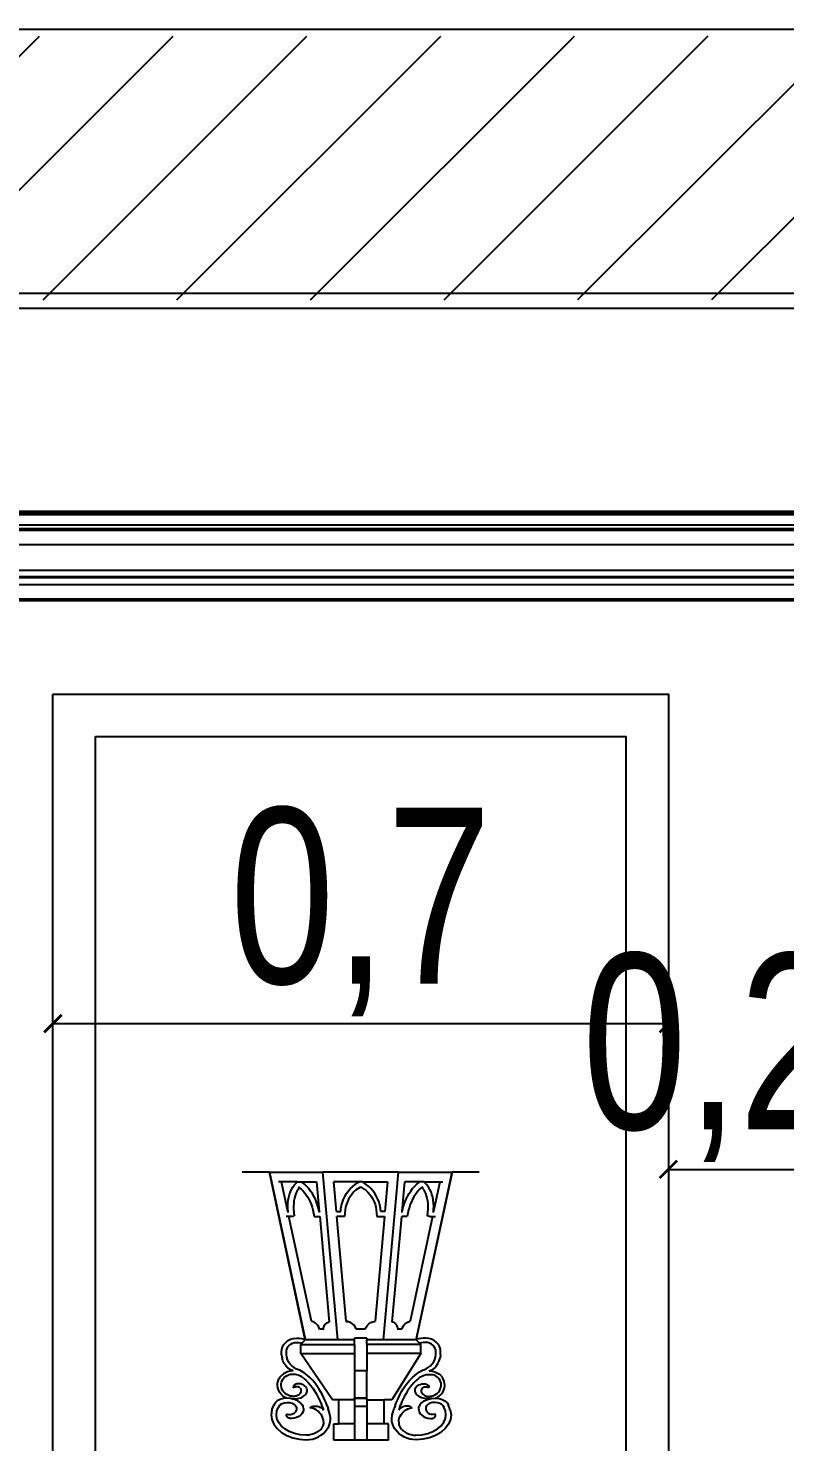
# Model space of a CAD drawing. Header units: inches. Extents: x -279 to 561, y -345 to 342.
# Drawn here: x -234.694 to -233.834, y 58.821 to 60.43 of the extents above; entities that cross this region are included whole.
import ezdxf

# ---------------------------------------------------------------- set-up
doc = ezdxf.new("R2010")
doc.units = ezdxf.units.IN
doc.header["$LTSCALE"] = 0.5
doc.header["$MEASUREMENT"] = 0
for name, color, linetype in [('Edges', 7, 'Continuous'), ('LIGHT', 2, 'Continuous'), ('WAL', 7, 'Continuous'), ('WATER', 50, 'Continuous')]:
    doc.layers.add(name, color=color, linetype=linetype)
doc.styles.add('ROM', font='AGENCYR.TTF', dxfattribs={"width": 0.8})
doc.dimstyles.new('Copy(9) of ISO-25', dxfattribs={"dimtxt": 0.2, "dimasz": 0.02, "dimexe": 0.05, "dimexo": 0.05, "dimgap": 0.02, "dimtad": 1, "dimtxsty": 'ROM', "dimblk": 'ARCHTICK', "dimcen": 0.03, "dimse1": 1, "dimse2": 1, "dimclrd": 248, "dimclrt": 248, "dimadec": 0, "dimazin": 0, "dimtfac": 1, "dimtmove": 0, "dimatfit": 3, "dimldrblk": 'DOT', "dimfxl": 1, "dimarcsym": 0})

# ---------------------------------------------------------------- blocks, each defined once
blk = doc.blocks.new('xx')
at = {"layer": 'Edges'}
for p, q in [((37.97503, 12.48296), (37.98899, 12.48296)), ((38.01653, 12.48296), (37.98899, 12.48296)), ((37.98899, 12.48296), (38.00742, 12.39684)), ((38.00748, 12.39658), (37.98899, 12.48296)), ((38.02418, 12.39658), (38.01653, 12.48296)), ((38.01653, 12.48296), (38.05539, 12.48294)), ((38.02418, 12.39658), (38.01653, 12.48296)), ((38.04781, 12.39658), (38.05547, 12.48296)), ((38.04781, 12.39658), (38.05547, 12.48296)), ((38.05539, 12.48294), (38.05539, 12.48296)), ((38.05539, 12.48294), (38.05547, 12.48296)), ((38.083, 12.48296), (38.05547, 12.48296)), ((38.06452, 12.39658), (38.083, 12.48296)), ((38.083, 12.48296), (38.06459, 12.39691)), ((38.06459, 12.39691), (38.083, 12.48296)), ((38.083, 12.48296), (38.09697, 12.48296)), ((37.99524, 12.47792), (37.99372, 12.47792)), ((37.99524, 12.47792), (37.99852, 12.46261)), ((38.00352, 12.47792), (37.99524, 12.47792)), ((37.99932, 12.47141), (37.9998, 12.47275)), ((37.9998, 12.47275), (38.00037, 12.47399)), ((38.00037, 12.47399), (38.00104, 12.47514)), ((38.00104, 12.47514), (38.00179, 12.47619)), ((38.00179, 12.47619), (38.00262, 12.47712)), ((38.00262, 12.47712), (38.00352, 12.47792)), ((38.00315, 12.47298), (38.00265, 12.47188)), ((38.00374, 12.474), (38.00315, 12.47298)), ((38.00352, 12.47792), (38.00557, 12.47792)), ((38.00402, 12.47438), (38.00374, 12.474)), ((38.0045, 12.47493), (38.0039, 12.47544)), ((38.00402, 12.47438), (38.0045, 12.47493)), ((38.00566, 12.47395), (38.0045, 12.47493)), ((38.0061, 12.47755), (38.00557, 12.47792)), ((38.00557, 12.47792), (38.01332, 12.47792)), ((38.00566, 12.47395), (38.00605, 12.47357)), ((38.00605, 12.47357), (38.00695, 12.47255)), ((38.00721, 12.47662), (38.0061, 12.47755)), ((38.00695, 12.47255), (38.00779, 12.47145)), ((38.00828, 12.47558), (38.00721, 12.47662)), ((38.00929, 12.47443), (38.00828, 12.47558)), ((38.01024, 12.47318), (38.00929, 12.47443)), ((38.01112, 12.47184), (38.01024, 12.47318)), ((38.01468, 12.46261), (38.01332, 12.47792)), ((38.02218, 12.47792), (38.02214, 12.47792)), ((38.02218, 12.47792), (38.02354, 12.46261)), ((38.03522, 12.47792), (38.02218, 12.47792)), ((38.02867, 12.47184), (38.02963, 12.47318)), ((38.02963, 12.47318), (38.03071, 12.47443)), ((38.03071, 12.47443), (38.03189, 12.47558)), ((38.03231, 12.47255), (38.03135, 12.47145)), ((38.03189, 12.47558), (38.03318, 12.47662)), ((38.03335, 12.47357), (38.03231, 12.47255)), ((38.03318, 12.47662), (38.03455, 12.47755)), ((38.03382, 12.47395), (38.03335, 12.47357)), ((38.03382, 12.47395), (38.036, 12.47544)), ((38.03455, 12.47755), (38.03522, 12.47792)), ((38.03522, 12.47792), (38.03678, 12.47792)), ((38.03817, 12.47395), (38.036, 12.47544)), ((38.03745, 12.47755), (38.03678, 12.47792)), ((38.03678, 12.47792), (38.04982, 12.47792)), ((38.03882, 12.47662), (38.03745, 12.47755)), ((38.03817, 12.47395), (38.03864, 12.47357)), ((38.03864, 12.47357), (38.03969, 12.47255)), ((38.0401, 12.47558), (38.03882, 12.47662)), ((38.03969, 12.47255), (38.04064, 12.47145)), ((38.04129, 12.47443), (38.0401, 12.47558)), ((38.04237, 12.47318), (38.04129, 12.47443)), ((38.04333, 12.47184), (38.04237, 12.47318)), ((38.04846, 12.46261), (38.04982, 12.47792)), ((38.04982, 12.47792), (38.04986, 12.47792)), ((38.05868, 12.47792), (38.05732, 12.46261)), ((38.06643, 12.47792), (38.05868, 12.47792)), ((38.06088, 12.47184), (38.06176, 12.47318)), ((38.06176, 12.47318), (38.06271, 12.47443)), ((38.06271, 12.47443), (38.06372, 12.47558)), ((38.06372, 12.47558), (38.06479, 12.47662)), ((38.06505, 12.47255), (38.06421, 12.47145)), ((38.06479, 12.47662), (38.0659, 12.47755)), ((38.06595, 12.47357), (38.06505, 12.47255)), ((38.0659, 12.47755), (38.06643, 12.47792)), ((38.06634, 12.47395), (38.06595, 12.47357)), ((38.06634, 12.47395), (38.0675, 12.47493)), ((38.06848, 12.47792), (38.06643, 12.47792)), ((38.0675, 12.47493), (38.0681, 12.47544)), ((38.06798, 12.47438), (38.0675, 12.47493)), ((38.06798, 12.47438), (38.06826, 12.474)), ((38.06826, 12.474), (38.06884, 12.47298)), ((38.06938, 12.47712), (38.06848, 12.47792)), ((38.06848, 12.47792), (38.07675, 12.47792)), ((38.06884, 12.47298), (38.06935, 12.47188)), ((38.07021, 12.47619), (38.06938, 12.47712)), ((38.07096, 12.47514), (38.07021, 12.47619)), ((38.07162, 12.47399), (38.07096, 12.47514)), ((38.07219, 12.47275), (38.07162, 12.47399)), ((38.07267, 12.47141), (38.07219, 12.47275)), ((38.07347, 12.46261), (38.07675, 12.47792)), ((38.07675, 12.47792), (38.07828, 12.47792)), ((37.99843, 12.46541), (37.9985, 12.46699)), ((37.99847, 12.4638), (37.99843, 12.46541)), ((37.9985, 12.46699), (37.99867, 12.46852)), ((37.99867, 12.46852), (37.99895, 12.47)), ((37.99895, 12.47), (37.99932, 12.47141)), ((38.00149, 12.46678), (38.00143, 12.46538)), ((38.00143, 12.46538), (38.00147, 12.46396)), ((38.00164, 12.46814), (38.00149, 12.46678)), ((38.00189, 12.46945), (38.00164, 12.46814)), ((38.00222, 12.4707), (38.00189, 12.46945)), ((38.00265, 12.47188), (38.00222, 12.4707)), ((38.00779, 12.47145), (38.00857, 12.47027)), ((38.00857, 12.47027), (38.00928, 12.46901)), ((38.00928, 12.46901), (38.00992, 12.46771)), ((38.00992, 12.46771), (38.01048, 12.46635)), ((38.01048, 12.46635), (38.01096, 12.46495)), ((38.01192, 12.47043), (38.01112, 12.47184)), ((38.01265, 12.46895), (38.01192, 12.47043)), ((38.01328, 12.46742), (38.01265, 12.46895)), ((38.01383, 12.46584), (38.01328, 12.46742)), ((38.01427, 12.46424), (38.01383, 12.46584)), ((38.02583, 12.46424), (38.02612, 12.46584)), ((38.02612, 12.46584), (38.02655, 12.46742)), ((38.02655, 12.46742), (38.02713, 12.46895)), ((38.02713, 12.46895), (38.02783, 12.47043)), ((38.02783, 12.47043), (38.02867, 12.47184)), ((38.02863, 12.46635), (38.02825, 12.46495)), ((38.02914, 12.46771), (38.02863, 12.46635)), ((38.02976, 12.46901), (38.02914, 12.46771)), ((38.0305, 12.47027), (38.02976, 12.46901)), ((38.03135, 12.47145), (38.0305, 12.47027)), ((38.04064, 12.47145), (38.04149, 12.47027)), ((38.04149, 12.47027), (38.04224, 12.46901)), ((38.04224, 12.46901), (38.04286, 12.46771)), ((38.04286, 12.46771), (38.04337, 12.46635)), ((38.04416, 12.47043), (38.04333, 12.47184)), ((38.04337, 12.46635), (38.04375, 12.46495)), ((38.04487, 12.46895), (38.04416, 12.47043)), ((38.04544, 12.46742), (38.04487, 12.46895)), ((38.04587, 12.46584), (38.04544, 12.46742)), ((38.04616, 12.46424), (38.04587, 12.46584)), ((38.05772, 12.46424), (38.05817, 12.46584)), ((38.05817, 12.46584), (38.05871, 12.46742)), ((38.05871, 12.46742), (38.05935, 12.46895)), ((38.05935, 12.46895), (38.06007, 12.47043)), ((38.06007, 12.47043), (38.06088, 12.47184)), ((38.06151, 12.46635), (38.06103, 12.46495)), ((38.06208, 12.46771), (38.06151, 12.46635)), ((38.06272, 12.46901), (38.06208, 12.46771)), ((38.06343, 12.47027), (38.06272, 12.46901)), ((38.06421, 12.47145), (38.06343, 12.47027)), ((38.06935, 12.47188), (38.06977, 12.4707)), ((38.06977, 12.4707), (38.07011, 12.46945)), ((38.07011, 12.46945), (38.07035, 12.46814)), ((38.07035, 12.46814), (38.0705, 12.46678)), ((38.0705, 12.46678), (38.07056, 12.46538)), ((38.07056, 12.46538), (38.07053, 12.46396)), ((38.07305, 12.47), (38.07267, 12.47141)), ((38.07333, 12.46852), (38.07305, 12.47)), ((38.0735, 12.46699), (38.07333, 12.46852)), ((38.07356, 12.46541), (38.0735, 12.46699)), ((38.07352, 12.4638), (38.07356, 12.46541)), ((37.99907, 12.46005), (37.99755, 12.46005)), ((37.99858, 12.46261), (37.99847, 12.4638)), ((37.99852, 12.46261), (37.99858, 12.46261)), ((37.99862, 12.46218), (37.99858, 12.46261)), ((37.99907, 12.46005), (38.01062, 12.40608)), ((38.00035, 12.46005), (37.99907, 12.46005)), ((38.00035, 12.46005), (38.00178, 12.46048)), ((38.00147, 12.46396), (38.00178, 12.46048)), ((38.01096, 12.46495), (38.01136, 12.46353)), ((38.01136, 12.46353), (38.0121, 12.46005)), ((38.0121, 12.46005), (38.01491, 12.46005)), ((38.01462, 12.46261), (38.01427, 12.46424)), ((38.01468, 12.46261), (38.01462, 12.46261)), ((38.01472, 12.46218), (38.01468, 12.46261)), ((38.01973, 12.40569), (38.01491, 12.46005)), ((38.02354, 12.46261), (38.02569, 12.46261)), ((38.02376, 12.46005), (38.02372, 12.46005)), ((38.02376, 12.46005), (38.02855, 12.40608)), ((38.02769, 12.46005), (38.02376, 12.46005)), ((38.02569, 12.46261), (38.02583, 12.46424)), ((38.02799, 12.46353), (38.02769, 12.46005)), ((38.02825, 12.46495), (38.02799, 12.46353)), ((38.04345, 12.40608), (38.04823, 12.46005)), ((38.04375, 12.46495), (38.044, 12.46353)), ((38.044, 12.46353), (38.04431, 12.46005)), ((38.04431, 12.46005), (38.04823, 12.46005)), ((38.0463, 12.46261), (38.04616, 12.46424)), ((38.04846, 12.46261), (38.0463, 12.46261)), ((38.04823, 12.46005), (38.04827, 12.46005)), ((38.05709, 12.46005), (38.05227, 12.40569)), ((38.05989, 12.46005), (38.05709, 12.46005)), ((38.05732, 12.46261), (38.05728, 12.46218)), ((38.05732, 12.46261), (38.05737, 12.46261)), ((38.05737, 12.46261), (38.05772, 12.46424)), ((38.06064, 12.46353), (38.05989, 12.46005)), ((38.06103, 12.46495), (38.06064, 12.46353)), ((38.06138, 12.40608), (38.07293, 12.46005)), ((38.07053, 12.46396), (38.07022, 12.46048)), ((38.07165, 12.46005), (38.07022, 12.46048)), ((38.07165, 12.46005), (38.07293, 12.46005)), ((38.07293, 12.46005), (38.07445, 12.46005)), ((38.07338, 12.46218), (38.07342, 12.46261)), ((38.07342, 12.46261), (38.07352, 12.4638)), ((38.07347, 12.46261), (38.07342, 12.46261)), ((38.01104, 12.406), (38.01062, 12.40608)), ((38.01146, 12.40588), (38.01104, 12.406)), ((38.01187, 12.40569), (38.01146, 12.40588)), ((38.01228, 12.40546), (38.01187, 12.40569)), ((38.01268, 12.40517), (38.01228, 12.40546)), ((38.01306, 12.40483), (38.01268, 12.40517)), ((38.01342, 12.40446), (38.01306, 12.40483)), ((38.01377, 12.40404), (38.01342, 12.40446)), ((38.01408, 12.40358), (38.01377, 12.40404)), ((38.01436, 12.4031), (38.01408, 12.40358)), ((38.01462, 12.40258), (38.01436, 12.4031)), ((38.01483, 12.40205), (38.01462, 12.40258)), ((38.01483, 12.40205), (38.01678, 12.40205)), ((38.01674, 12.40162), (38.01678, 12.40205)), ((38.01678, 12.40205), (38.01679, 12.40215)), ((38.01679, 12.40215), (38.01689, 12.40266)), ((38.01689, 12.40266), (38.01703, 12.40315)), ((38.01703, 12.40315), (38.0172, 12.4036)), ((38.0172, 12.4036), (38.01742, 12.40402)), ((38.01742, 12.40402), (38.01766, 12.4044)), ((38.01766, 12.4044), (38.01795, 12.40474)), ((38.01795, 12.40474), (38.01826, 12.40502)), ((38.01826, 12.40502), (38.01859, 12.40526)), ((38.01859, 12.40526), (38.01895, 12.40544)), ((38.01895, 12.40544), (38.01933, 12.40557)), ((38.01933, 12.40557), (38.01973, 12.40569)), ((38.01973, 12.40565), (38.01973, 12.40569)), ((38.02912, 12.406), (38.02855, 12.40608)), ((38.02969, 12.40588), (38.02912, 12.406)), ((38.03024, 12.40569), (38.02969, 12.40588)), ((38.03076, 12.40546), (38.03024, 12.40569)), ((38.03126, 12.40517), (38.03076, 12.40546)), ((38.03173, 12.40483), (38.03126, 12.40517)), ((38.03216, 12.40446), (38.03173, 12.40483)), ((38.03256, 12.40404), (38.03216, 12.40446)), ((38.0329, 12.40358), (38.03256, 12.40404)), ((38.0332, 12.4031), (38.0329, 12.40358)), ((38.03345, 12.40258), (38.0332, 12.4031)), ((38.03364, 12.40205), (38.03345, 12.40258)), ((38.03364, 12.40205), (38.03835, 12.40205)), ((38.03835, 12.40205), (38.03855, 12.40258)), ((38.03855, 12.40258), (38.03879, 12.4031)), ((38.03879, 12.4031), (38.03909, 12.40358)), ((38.03909, 12.40358), (38.03944, 12.40404)), ((38.03944, 12.40404), (38.03983, 12.40446)), ((38.03983, 12.40446), (38.04026, 12.40483)), ((38.04026, 12.40483), (38.04073, 12.40517)), ((38.04073, 12.40517), (38.04123, 12.40546)), ((38.04123, 12.40546), (38.04176, 12.40569)), ((38.04176, 12.40569), (38.04231, 12.40588)), ((38.04231, 12.40588), (38.04287, 12.406)), ((38.04287, 12.406), (38.04345, 12.40608)), ((38.04331, 12.40562), (38.04327, 12.40554)), ((38.05266, 12.40557), (38.05227, 12.40569)), ((38.05227, 12.40569), (38.05227, 12.40565)), ((38.05304, 12.40544), (38.05266, 12.40557)), ((38.0534, 12.40526), (38.05304, 12.40544)), ((38.05374, 12.40502), (38.0534, 12.40526)), ((38.05405, 12.40474), (38.05374, 12.40502)), ((38.05433, 12.4044), (38.05405, 12.40474)), ((38.05458, 12.40402), (38.05433, 12.4044)), ((38.05479, 12.4036), (38.05458, 12.40402)), ((38.05497, 12.40315), (38.05479, 12.4036)), ((38.05511, 12.40266), (38.05497, 12.40315)), ((38.05521, 12.40215), (38.05511, 12.40266)), ((38.05522, 12.40205), (38.05521, 12.40215)), ((38.05522, 12.40205), (38.05716, 12.40205)), ((38.05526, 12.40162), (38.05522, 12.40205)), ((38.05716, 12.40205), (38.05738, 12.40258)), ((38.05738, 12.40258), (38.05763, 12.4031)), ((38.05763, 12.4031), (38.05792, 12.40358)), ((38.05792, 12.40358), (38.05823, 12.40404)), ((38.05823, 12.40404), (38.05857, 12.40446)), ((38.05857, 12.40446), (38.05893, 12.40483)), ((38.05893, 12.40483), (38.05932, 12.40517)), ((38.05932, 12.40517), (38.05971, 12.40546)), ((38.05971, 12.40546), (38.06012, 12.40569)), ((38.06012, 12.40569), (38.06054, 12.40588)), ((38.06054, 12.40588), (38.06096, 12.406)), ((38.06096, 12.406), (38.06138, 12.40608)), ((37.99495, 12.3915), (37.99535, 12.39285)), ((37.99535, 12.39285), (37.99603, 12.39409)), ((37.99603, 12.39409), (37.99697, 12.3952)), ((37.99697, 12.3952), (37.99814, 12.39612)), ((37.99766, 12.39207), (37.99813, 12.39293)), ((37.99813, 12.39293), (37.99878, 12.39369)), ((37.99814, 12.39612), (37.99948, 12.39681)), ((37.99878, 12.39369), (37.99958, 12.39432)), ((37.99948, 12.39681), (38.00095, 12.39726)), ((37.99958, 12.39432), (38.0005, 12.3948)), ((38.0005, 12.3948), (38.00151, 12.39511)), ((38.00095, 12.39726), (38.00248, 12.39745)), ((38.00151, 12.39511), (38.00257, 12.39524)), ((38.00248, 12.39745), (38.00391, 12.39737)), ((38.00257, 12.39524), (38.00364, 12.39518)), ((38.00364, 12.39518), (38.0047, 12.39503)), ((38.00391, 12.39737), (38.00508, 12.3972)), ((38.0047, 12.39503), (38.00578, 12.39487)), ((38.00508, 12.3972), (38.00742, 12.39684)), ((38.00578, 12.39487), (38.00512, 12.3942)), ((38.00512, 12.38944), (38.00512, 12.3942)), ((38.00512, 12.3942), (38.03289, 12.3942)), ((38.00578, 12.39487), (38.00748, 12.39658)), ((38.00748, 12.39658), (38.00742, 12.39684)), ((38.00748, 12.39658), (38.02418, 12.39658)), ((38.02418, 12.39658), (38.03289, 12.39658)), ((38.03289, 12.39745), (38.03911, 12.39745)), ((38.03289, 12.39745), (38.03289, 12.39658)), ((38.03289, 12.3942), (38.03289, 12.39658)), ((38.03289, 12.3942), (38.03289, 12.38944)), ((38.03911, 12.39658), (38.03911, 12.39745)), ((38.03911, 12.39658), (38.04781, 12.39658)), ((38.03911, 12.3942), (38.03911, 12.39658)), ((38.06688, 12.3942), (38.03911, 12.3942)), ((38.03911, 12.3942), (38.03911, 12.38944)), ((38.04781, 12.39658), (38.06452, 12.39658)), ((38.06452, 12.39658), (38.06459, 12.39691)), ((38.06452, 12.39658), (38.06616, 12.39492)), ((38.06649, 12.3972), (38.06459, 12.39691)), ((38.06688, 12.39503), (38.06616, 12.39492)), ((38.06616, 12.39492), (38.06688, 12.3942)), ((38.06766, 12.39737), (38.06649, 12.3972)), ((38.06793, 12.39518), (38.06688, 12.39503)), ((38.06688, 12.38944), (38.06688, 12.3942)), ((38.06909, 12.39745), (38.06766, 12.39737)), ((38.069, 12.39524), (38.06793, 12.39518)), ((38.07006, 12.39511), (38.069, 12.39524)), ((38.07063, 12.39726), (38.06909, 12.39745)), ((38.07107, 12.3948), (38.07006, 12.39511)), ((38.07209, 12.39681), (38.07063, 12.39726)), ((38.07199, 12.39432), (38.07107, 12.3948)), ((38.07279, 12.39369), (38.07199, 12.39432)), ((38.07343, 12.39612), (38.07209, 12.39681)), ((38.07344, 12.39293), (38.07279, 12.39369)), ((38.0746, 12.3952), (38.07343, 12.39612)), ((38.07391, 12.39207), (38.07344, 12.39293)), ((38.07554, 12.39409), (38.0746, 12.3952)), ((38.07622, 12.39285), (38.07554, 12.39409)), ((38.07662, 12.3915), (38.07622, 12.39285)), ((37.99484, 12.3888), (37.99486, 12.39028)), ((37.99484, 12.3888), (37.99507, 12.38724)), ((37.99486, 12.39028), (37.99495, 12.3915)), ((37.99553, 12.38572), (37.99507, 12.38724)), ((37.99623, 12.38427), (37.99553, 12.38572)), ((37.9973, 12.38893), (37.99731, 12.39019)), ((37.99748, 12.38767), (37.9973, 12.38893)), ((37.99731, 12.39019), (37.99738, 12.39115)), ((37.99738, 12.39115), (37.99766, 12.39207)), ((37.99785, 12.38645), (37.99748, 12.38767)), ((37.99842, 12.38529), (37.99785, 12.38645)), ((37.99915, 12.38421), (37.99842, 12.38529)), ((38.00512, 12.38944), (38.01995, 12.36562)), ((38.00512, 12.38944), (38.03289, 12.38944)), ((38.03289, 12.38944), (38.03289, 12.38066)), ((38.06688, 12.38944), (38.03911, 12.38944)), ((38.03911, 12.38944), (38.03911, 12.38066)), ((38.05051, 12.36562), (38.06688, 12.38944)), ((38.07242, 12.38421), (38.07316, 12.38529)), ((38.07316, 12.38529), (38.07372, 12.38645)), ((38.07372, 12.38645), (38.07409, 12.38767)), ((38.07419, 12.39115), (38.07391, 12.39207)), ((38.07409, 12.38767), (38.07427, 12.38893)), ((38.07426, 12.39019), (38.07419, 12.39115)), ((38.07427, 12.38893), (38.07426, 12.39019)), ((38.07534, 12.38427), (38.07604, 12.38572)), ((38.07604, 12.38572), (38.07651, 12.38724)), ((38.07673, 12.3888), (38.07651, 12.38724)), ((38.07671, 12.39028), (38.07662, 12.3915)), ((38.07673, 12.3888), (38.07671, 12.39028)), ((37.99411, 12.3774), (37.99491, 12.37832)), ((37.99582, 12.37902), (37.99491, 12.37832)), ((37.99682, 12.3796), (37.99582, 12.37902)), ((37.99715, 12.38293), (37.99623, 12.38427)), ((37.9979, 12.38007), (37.99682, 12.3796)), ((37.99693, 12.37768), (37.99773, 12.37817)), ((37.99771, 12.38232), (37.99715, 12.38293)), ((37.99791, 12.38211), (37.99771, 12.38232)), ((37.99773, 12.37817), (37.9986, 12.37856)), ((37.99904, 12.38041), (37.9979, 12.38007)), ((37.99812, 12.38192), (37.99791, 12.38211)), ((37.99835, 12.38173), (37.99812, 12.38192)), ((37.99859, 12.38156), (37.99835, 12.38173)), ((37.99884, 12.3814), (37.99859, 12.38156)), ((37.99928, 12.37868), (37.9986, 12.37856)), ((37.9991, 12.38125), (37.99884, 12.3814)), ((38.00021, 12.38062), (37.99904, 12.38041)), ((37.99936, 12.38112), (37.9991, 12.38125)), ((38.00005, 12.38323), (37.99915, 12.38421)), ((37.99996, 12.37875), (37.99928, 12.37868)), ((37.99964, 12.381), (37.99936, 12.38112)), ((37.99992, 12.38089), (37.99964, 12.381)), ((38.00021, 12.3808), (37.99992, 12.38089)), ((38.00065, 12.37877), (37.99996, 12.37875)), ((38.00109, 12.38238), (38.00005, 12.38323)), ((38.00051, 12.38072), (38.00021, 12.3808)), ((38.00081, 12.38066), (38.00021, 12.38062)), ((38.00081, 12.38066), (38.00051, 12.38072)), ((38.00134, 12.37874), (38.00065, 12.37877)), ((38.00226, 12.38166), (38.00109, 12.38238)), ((38.00202, 12.37865), (38.00134, 12.37874)), ((38.0027, 12.37851), (38.00202, 12.37865)), ((38.00352, 12.38109), (38.00226, 12.38166)), ((38.00335, 12.37832), (38.0027, 12.37851)), ((38.00399, 12.37808), (38.00335, 12.37832)), ((38.00419, 12.38089), (38.00352, 12.38109)), ((38.0046, 12.37779), (38.00399, 12.37808)), ((38.00565, 12.38014), (38.00419, 12.38089)), ((38.00518, 12.37746), (38.0046, 12.37779)), ((38.00644, 12.37959), (38.00565, 12.38014)), ((38.00794, 12.3784), (38.00644, 12.37959)), ((38.00936, 12.37713), (38.00794, 12.3784)), ((38.03289, 12.38066), (38.03911, 12.38066)), ((38.03289, 12.38054), (38.03289, 12.38066)), ((38.03289, 12.38054), (38.03911, 12.38054)), ((38.03289, 12.3665), (38.03289, 12.38054)), ((38.03911, 12.38054), (38.03911, 12.38066)), ((38.03911, 12.38054), (38.03911, 12.3665)), ((38.06222, 12.37713), (38.06363, 12.3784)), ((38.06363, 12.3784), (38.06513, 12.37959)), ((38.06513, 12.37959), (38.06592, 12.38014)), ((38.06592, 12.38014), (38.06738, 12.38089)), ((38.06639, 12.37746), (38.06697, 12.37779)), ((38.06697, 12.37779), (38.06758, 12.37808)), ((38.06738, 12.38089), (38.06805, 12.38109)), ((38.06758, 12.37808), (38.06822, 12.37832)), ((38.06805, 12.38109), (38.06932, 12.38166)), ((38.06822, 12.37832), (38.06888, 12.37851)), ((38.06888, 12.37851), (38.06955, 12.37865)), ((38.06932, 12.38166), (38.07048, 12.38238)), ((38.06955, 12.37865), (38.07023, 12.37874)), ((38.07023, 12.37874), (38.07092, 12.37877)), ((38.07048, 12.38238), (38.07152, 12.38323)), ((38.07076, 12.38066), (38.07106, 12.38072)), ((38.07076, 12.38066), (38.07136, 12.38062)), ((38.07092, 12.37877), (38.07161, 12.37875)), ((38.07106, 12.38072), (38.07136, 12.3808)), ((38.07136, 12.3808), (38.07165, 12.38089)), ((38.07136, 12.38062), (38.07254, 12.38041)), ((38.07152, 12.38323), (38.07242, 12.38421)), ((38.07161, 12.37875), (38.07229, 12.37868)), ((38.07165, 12.38089), (38.07193, 12.381)), ((38.07193, 12.381), (38.07221, 12.38112)), ((38.07221, 12.38112), (38.07248, 12.38125)), ((38.07229, 12.37868), (38.07297, 12.37856)), ((38.07248, 12.38125), (38.07274, 12.3814)), ((38.07254, 12.38041), (38.07367, 12.38007)), ((38.07274, 12.3814), (38.07298, 12.38156)), ((38.07384, 12.37817), (38.07297, 12.37856)), ((38.07298, 12.38156), (38.07322, 12.38173)), ((38.07322, 12.38173), (38.07345, 12.38192)), ((38.07345, 12.38192), (38.07367, 12.38211)), ((38.07367, 12.38211), (38.07387, 12.38232)), ((38.07367, 12.38007), (38.07475, 12.3796)), ((38.07465, 12.37768), (38.07384, 12.37817)), ((38.07387, 12.38232), (38.07443, 12.38293)), ((38.07443, 12.38293), (38.07534, 12.38427)), ((38.07475, 12.3796), (38.07576, 12.37902)), ((38.07576, 12.37902), (38.07667, 12.37832)), ((38.07746, 12.3774), (38.07667, 12.37832)), ((37.99273, 12.373), (37.99278, 12.37416)), ((37.99287, 12.37184), (37.99273, 12.373)), ((37.99278, 12.37416), (37.99303, 12.3753)), ((37.99321, 12.37072), (37.99287, 12.37184)), ((37.99303, 12.3753), (37.99348, 12.37639)), ((37.99374, 12.36966), (37.99321, 12.37072)), ((37.99348, 12.37639), (37.99411, 12.3774)), ((37.9946, 12.37297), (37.99463, 12.37389)), ((37.99473, 12.37206), (37.9946, 12.37297)), ((37.99463, 12.37389), (37.99482, 12.37479)), ((37.99501, 12.37118), (37.99473, 12.37206)), ((37.99482, 12.37479), (37.99517, 12.37565)), ((37.99543, 12.37035), (37.99501, 12.37118)), ((37.99517, 12.37565), (37.99565, 12.37645)), ((37.99565, 12.37645), (37.99624, 12.37715)), ((37.99624, 12.37715), (37.99693, 12.37768)), ((38.00088, 12.37242), (38.00084, 12.37213)), ((38.00084, 12.37213), (38.00087, 12.37184)), ((38.00087, 12.37184), (38.00137, 12.37209)), ((38.00098, 12.37271), (38.00088, 12.37242)), ((38.00114, 12.37297), (38.00098, 12.37271)), ((38.00135, 12.37322), (38.00114, 12.37297)), ((38.00161, 12.37344), (38.00135, 12.37322)), ((38.00137, 12.37209), (38.00192, 12.37227)), ((38.00192, 12.37362), (38.00161, 12.37344)), ((38.00226, 12.37377), (38.00192, 12.37362)), ((38.00217, 12.37232), (38.00192, 12.37227)), ((38.00242, 12.37236), (38.00217, 12.37232)), ((38.00263, 12.37388), (38.00226, 12.37377)), ((38.00268, 12.37237), (38.00242, 12.37236)), ((38.00301, 12.37394), (38.00263, 12.37388)), ((38.00294, 12.37235), (38.00268, 12.37237)), ((38.00319, 12.37231), (38.00294, 12.37235)), ((38.00341, 12.37396), (38.00301, 12.37394)), ((38.00344, 12.37225), (38.00319, 12.37231)), ((38.0038, 12.37393), (38.00341, 12.37396)), ((38.00367, 12.37216), (38.00344, 12.37225)), ((38.00388, 12.37205), (38.00367, 12.37216)), ((38.0046, 12.37382), (38.0038, 12.37393)), ((38.00408, 12.37192), (38.00388, 12.37205)), ((38.00425, 12.37178), (38.00408, 12.37192)), ((38.00439, 12.37162), (38.00425, 12.37178)), ((38.00439, 12.37162), (38.00451, 12.37145)), ((38.00451, 12.37145), (38.00473, 12.37093)), ((38.00537, 12.37361), (38.0046, 12.37382)), ((38.00473, 12.37093), (38.00483, 12.37038)), ((38.00572, 12.37708), (38.00518, 12.37746)), ((38.00608, 12.3733), (38.00537, 12.37361)), ((38.00623, 12.37666), (38.00572, 12.37708)), ((38.0067, 12.37291), (38.00608, 12.3733)), ((38.00623, 12.37666), (38.00748, 12.37555)), ((38.00722, 12.37245), (38.0067, 12.37291)), ((38.00763, 12.37192), (38.00722, 12.37245)), ((38.00748, 12.37555), (38.0087, 12.37431)), ((38.00791, 12.37135), (38.00763, 12.37192)), ((38.00804, 12.37076), (38.00791, 12.37135)), ((38.00804, 12.37015), (38.00804, 12.37076)), ((38.0087, 12.37431), (38.00984, 12.37301)), ((38.01068, 12.37578), (38.00936, 12.37713)), ((38.00984, 12.37301), (38.01088, 12.37165)), ((38.01191, 12.37436), (38.01068, 12.37578)), ((38.01088, 12.37165), (38.01183, 12.37022)), ((38.01304, 12.37288), (38.01191, 12.37436)), ((38.01407, 12.37134), (38.01304, 12.37288)), ((38.01492, 12.36992), (38.01407, 12.37134)), ((38.05666, 12.36992), (38.0575, 12.37134)), ((38.0575, 12.37134), (38.05853, 12.37288)), ((38.05853, 12.37288), (38.05966, 12.37436)), ((38.05966, 12.37436), (38.06089, 12.37578)), ((38.06069, 12.37165), (38.05974, 12.37022)), ((38.06174, 12.37301), (38.06069, 12.37165)), ((38.06089, 12.37578), (38.06222, 12.37713)), ((38.06287, 12.37431), (38.06174, 12.37301)), ((38.06409, 12.37555), (38.06287, 12.37431)), ((38.06353, 12.37076), (38.06367, 12.37135)), ((38.06353, 12.37015), (38.06353, 12.37076)), ((38.06367, 12.37135), (38.06394, 12.37192)), ((38.06394, 12.37192), (38.06435, 12.37245)), ((38.06534, 12.37666), (38.06409, 12.37555)), ((38.06435, 12.37245), (38.06487, 12.37291)), ((38.06487, 12.37291), (38.0655, 12.3733)), ((38.06534, 12.37666), (38.06585, 12.37708)), ((38.0655, 12.3733), (38.0662, 12.37361)), ((38.06585, 12.37708), (38.06639, 12.37746)), ((38.0662, 12.37361), (38.06697, 12.37382)), ((38.06684, 12.37093), (38.06675, 12.37038)), ((38.06706, 12.37145), (38.06684, 12.37093)), ((38.06697, 12.37382), (38.06777, 12.37393)), ((38.06718, 12.37162), (38.06706, 12.37145)), ((38.06718, 12.37162), (38.06732, 12.37178)), ((38.06732, 12.37178), (38.0675, 12.37192)), ((38.0675, 12.37192), (38.06769, 12.37205)), ((38.06769, 12.37205), (38.0679, 12.37216)), ((38.06777, 12.37393), (38.06817, 12.37396)), ((38.0679, 12.37216), (38.06814, 12.37225)), ((38.06814, 12.37225), (38.06838, 12.37231)), ((38.06817, 12.37396), (38.06856, 12.37394)), ((38.06838, 12.37231), (38.06863, 12.37235)), ((38.06856, 12.37394), (38.06895, 12.37388)), ((38.06863, 12.37235), (38.06889, 12.37237)), ((38.06889, 12.37237), (38.06915, 12.37236)), ((38.06895, 12.37388), (38.06931, 12.37377)), ((38.06915, 12.37236), (38.06941, 12.37232)), ((38.06931, 12.37377), (38.06965, 12.37362)), ((38.06941, 12.37232), (38.06966, 12.37227)), ((38.06965, 12.37362), (38.06996, 12.37344)), ((38.0702, 12.37209), (38.06966, 12.37227)), ((38.06996, 12.37344), (38.07022, 12.37322)), ((38.0707, 12.37184), (38.0702, 12.37209)), ((38.07022, 12.37322), (38.07043, 12.37297)), ((38.07043, 12.37297), (38.07059, 12.37271)), ((38.07059, 12.37271), (38.07069, 12.37242)), ((38.07069, 12.37242), (38.07073, 12.37213)), ((38.07073, 12.37213), (38.0707, 12.37184)), ((38.07533, 12.37715), (38.07465, 12.37768)), ((38.07592, 12.37645), (38.07533, 12.37715)), ((38.07641, 12.37565), (38.07592, 12.37645)), ((38.07614, 12.37035), (38.07657, 12.37118)), ((38.07675, 12.37479), (38.07641, 12.37565)), ((38.07657, 12.37118), (38.07685, 12.37206)), ((38.07694, 12.37389), (38.07675, 12.37479)), ((38.07685, 12.37206), (38.07697, 12.37297)), ((38.07697, 12.37297), (38.07694, 12.37389)), ((38.07809, 12.37639), (38.07746, 12.3774)), ((38.07783, 12.36966), (38.07836, 12.37072)), ((38.07854, 12.3753), (38.07809, 12.37639)), ((38.07836, 12.37072), (38.0787, 12.37184)), ((38.07879, 12.37416), (38.07854, 12.3753)), ((38.0787, 12.37184), (38.07885, 12.373)), ((38.07885, 12.373), (38.07879, 12.37416)), ((37.99156, 12.36406), (37.99088, 12.36289)), ((37.99264, 12.36507), (37.99156, 12.36406)), ((37.99404, 12.36584), (37.99264, 12.36507)), ((37.99431, 12.36326), (37.99373, 12.3627)), ((37.99445, 12.36869), (37.99374, 12.36966)), ((37.99568, 12.36633), (37.99404, 12.36584)), ((37.99431, 12.36326), (37.99518, 12.36374)), ((37.99531, 12.36783), (37.99445, 12.36869)), ((37.99518, 12.36374), (37.99627, 12.36406)), ((37.99632, 12.36709), (37.99531, 12.36783)), ((37.996, 12.36959), (37.99543, 12.37035)), ((37.99744, 12.3665), (37.99568, 12.36633)), ((37.99669, 12.36891), (37.996, 12.36959)), ((37.99627, 12.36406), (37.99775, 12.36421)), ((37.99744, 12.3665), (37.99632, 12.36709)), ((37.99749, 12.36834), (37.99669, 12.36891)), ((37.99957, 12.36634), (37.99744, 12.3665)), ((37.99849, 12.36783), (37.99749, 12.36834)), ((37.99775, 12.36421), (37.9984, 12.36423)), ((37.9984, 12.36423), (37.99904, 12.36419)), ((37.99885, 12.36774), (37.99849, 12.36783)), ((37.99916, 12.36764), (37.99885, 12.36774)), ((37.99904, 12.36419), (37.99968, 12.36407)), ((37.99947, 12.36756), (37.99916, 12.36764)), ((37.99979, 12.3675), (37.99947, 12.36756)), ((38.00155, 12.36586), (37.99957, 12.36634)), ((37.99957, 12.36634), (38.00043, 12.3662)), ((37.99968, 12.36407), (38.00029, 12.36388)), ((38.00012, 12.36745), (37.99979, 12.3675)), ((38.00045, 12.36741), (38.00012, 12.36745)), ((38.00029, 12.36388), (38.00087, 12.36362)), ((38.00043, 12.3662), (38.0013, 12.36614)), ((38.00079, 12.3674), (38.00045, 12.36741)), ((38.00112, 12.3674), (38.00079, 12.3674)), ((38.00087, 12.36362), (38.00141, 12.3633)), ((38.00146, 12.36742), (38.00112, 12.3674)), ((38.0013, 12.36614), (38.00219, 12.36616)), ((38.00141, 12.3633), (38.00191, 12.36292)), ((38.00179, 12.36745), (38.00146, 12.36742)), ((38.00326, 12.36509), (38.00155, 12.36586)), ((38.00211, 12.36751), (38.00179, 12.36745)), ((38.00243, 12.36758), (38.00211, 12.36751)), ((38.00219, 12.36616), (38.00306, 12.36627)), ((38.00275, 12.36766), (38.00243, 12.36758)), ((38.00336, 12.36797), (38.00275, 12.36766)), ((38.00306, 12.36627), (38.0039, 12.36645)), ((38.00457, 12.36408), (38.00326, 12.36509)), ((38.00388, 12.36836), (38.00336, 12.36797)), ((38.00431, 12.36881), (38.00388, 12.36836)), ((38.0039, 12.36645), (38.0047, 12.36672)), ((38.00461, 12.36931), (38.00431, 12.36881)), ((38.00457, 12.36408), (38.00459, 12.36406)), ((38.00459, 12.36406), (38.0048, 12.36389)), ((38.00479, 12.36984), (38.00461, 12.36931)), ((38.0047, 12.36672), (38.00544, 12.36706)), ((38.00483, 12.37038), (38.00479, 12.36984)), ((38.0048, 12.36389), (38.00549, 12.36308)), ((38.00544, 12.36706), (38.00612, 12.36747)), ((38.00612, 12.36747), (38.00671, 12.36794)), ((38.00671, 12.36794), (38.00721, 12.36846)), ((38.00721, 12.36846), (38.00762, 12.36899)), ((38.00762, 12.36899), (38.0079, 12.36955)), ((38.0079, 12.36955), (38.00804, 12.37015)), ((38.01183, 12.37022), (38.01263, 12.36889)), ((38.01263, 12.36889), (38.01339, 12.36751)), ((38.01339, 12.36751), (38.0141, 12.36612)), ((38.0141, 12.36612), (38.01475, 12.36471)), ((38.01475, 12.36471), (38.01536, 12.36328)), ((38.01571, 12.36848), (38.01492, 12.36992)), ((38.0159, 12.36183), (38.01536, 12.36328)), ((38.01645, 12.36701), (38.01571, 12.36848)), ((38.01713, 12.36552), (38.01645, 12.36701)), ((38.01776, 12.36402), (38.01713, 12.36552)), ((38.01834, 12.36249), (38.01776, 12.36402)), ((38.01995, 12.36562), (38.02416, 12.36562)), ((38.02416, 12.36562), (38.02416, 12.35321)), ((38.03289, 12.36562), (38.02416, 12.36562)), ((38.03289, 12.3665), (38.03911, 12.3665)), ((38.03289, 12.3665), (38.03289, 12.36634)), ((38.03289, 12.36634), (38.03911, 12.36634)), ((38.03289, 12.36562), (38.03289, 12.36634)), ((38.03289, 12.36562), (38.03289, 12.36212)), ((38.03911, 12.36634), (38.03911, 12.3665)), ((38.03911, 12.36634), (38.03911, 12.36562)), ((38.03911, 12.36562), (38.04741, 12.36562)), ((38.03911, 12.36562), (38.03911, 12.36212)), ((38.04741, 12.36562), (38.04741, 12.35321)), ((38.04741, 12.36562), (38.05051, 12.36562)), ((38.05324, 12.36249), (38.05381, 12.36402)), ((38.05381, 12.36402), (38.05444, 12.36552)), ((38.05444, 12.36552), (38.05512, 12.36701)), ((38.05512, 12.36701), (38.05586, 12.36848)), ((38.05567, 12.36183), (38.05622, 12.36328)), ((38.05586, 12.36848), (38.05666, 12.36992)), ((38.05682, 12.36471), (38.05622, 12.36328)), ((38.05748, 12.36612), (38.05682, 12.36471)), ((38.05818, 12.36751), (38.05748, 12.36612)), ((38.05894, 12.36889), (38.05818, 12.36751)), ((38.05974, 12.37022), (38.05894, 12.36889)), ((38.06367, 12.36955), (38.06353, 12.37015)), ((38.06396, 12.36899), (38.06367, 12.36955)), ((38.06437, 12.36846), (38.06396, 12.36899)), ((38.06486, 12.36794), (38.06437, 12.36846)), ((38.06546, 12.36747), (38.06486, 12.36794)), ((38.06613, 12.36706), (38.06546, 12.36747)), ((38.06677, 12.36389), (38.06608, 12.36308)), ((38.06687, 12.36672), (38.06613, 12.36706)), ((38.06675, 12.37038), (38.06679, 12.36984)), ((38.06699, 12.36406), (38.06677, 12.36389)), ((38.06679, 12.36984), (38.06696, 12.36931)), ((38.06767, 12.36645), (38.06687, 12.36672)), ((38.06696, 12.36931), (38.06727, 12.36881)), ((38.067, 12.36408), (38.06699, 12.36406)), ((38.067, 12.36408), (38.06831, 12.36509)), ((38.06727, 12.36881), (38.06769, 12.36836)), ((38.06851, 12.36627), (38.06767, 12.36645)), ((38.06769, 12.36836), (38.06821, 12.36797)), ((38.06821, 12.36797), (38.06883, 12.36766)), ((38.06831, 12.36509), (38.07002, 12.36586)), ((38.06939, 12.36616), (38.06851, 12.36627)), ((38.06883, 12.36766), (38.06914, 12.36758)), ((38.06914, 12.36758), (38.06946, 12.36751)), ((38.07027, 12.36614), (38.06939, 12.36616)), ((38.06946, 12.36751), (38.06979, 12.36745)), ((38.07016, 12.3633), (38.06967, 12.36292)), ((38.06979, 12.36745), (38.07012, 12.36742)), ((38.07002, 12.36586), (38.07201, 12.36634)), ((38.07012, 12.36742), (38.07045, 12.3674)), ((38.0707, 12.36362), (38.07016, 12.3633)), ((38.07115, 12.3662), (38.07027, 12.36614)), ((38.07045, 12.3674), (38.07079, 12.3674)), ((38.07128, 12.36388), (38.0707, 12.36362)), ((38.07079, 12.3674), (38.07112, 12.36741)), ((38.07112, 12.36741), (38.07145, 12.36745)), ((38.07201, 12.36634), (38.07115, 12.3662)), ((38.07189, 12.36407), (38.07128, 12.36388)), ((38.07145, 12.36745), (38.07178, 12.3675)), ((38.07178, 12.3675), (38.0721, 12.36756)), ((38.07253, 12.36419), (38.07189, 12.36407)), ((38.07201, 12.36634), (38.07414, 12.3665)), ((38.0721, 12.36756), (38.07242, 12.36764)), ((38.07242, 12.36764), (38.07272, 12.36774)), ((38.07317, 12.36423), (38.07253, 12.36419)), ((38.07272, 12.36774), (38.07308, 12.36783)), ((38.07308, 12.36783), (38.07409, 12.36834)), ((38.07382, 12.36421), (38.07317, 12.36423)), ((38.0753, 12.36406), (38.07382, 12.36421)), ((38.07409, 12.36834), (38.07488, 12.36891)), ((38.07414, 12.3665), (38.07525, 12.36709)), ((38.07414, 12.3665), (38.0759, 12.36633)), ((38.07488, 12.36891), (38.07557, 12.36959)), ((38.07525, 12.36709), (38.07626, 12.36783)), ((38.07639, 12.36374), (38.0753, 12.36406)), ((38.07557, 12.36959), (38.07614, 12.37035)), ((38.0759, 12.36633), (38.07753, 12.36584)), ((38.07626, 12.36783), (38.07712, 12.36869)), ((38.07726, 12.36326), (38.07639, 12.36374)), ((38.07712, 12.36869), (38.07783, 12.36966)), ((38.07726, 12.36326), (38.07785, 12.3627)), ((38.07753, 12.36584), (38.07894, 12.36507)), ((38.07894, 12.36507), (38.08001, 12.36406)), ((38.08001, 12.36406), (38.08069, 12.36289)), ((37.98986, 12.36047), (37.98951, 12.35796)), ((37.98951, 12.35796), (37.98985, 12.35544)), ((37.98986, 12.36047), (37.99088, 12.36289)), ((37.99216, 12.35795), (37.99243, 12.35991)), ((37.99243, 12.356), (37.99216, 12.35795)), ((37.99243, 12.35991), (37.99329, 12.36194)), ((37.99325, 12.3541), (37.99243, 12.356)), ((37.99373, 12.3627), (37.99329, 12.36194)), ((37.99744, 12.35755), (37.99745, 12.35786)), ((37.99751, 12.35724), (37.99744, 12.35755)), ((37.99745, 12.35786), (37.99754, 12.35816)), ((37.99765, 12.35695), (37.99751, 12.35724)), ((37.99754, 12.35816), (37.9977, 12.35845)), ((37.99787, 12.35668), (37.99765, 12.35695)), ((37.9977, 12.35845), (37.99779, 12.35831)), ((37.99779, 12.35831), (37.99863, 12.35816)), ((37.99814, 12.35645), (37.99787, 12.35668)), ((37.99848, 12.35625), (37.99814, 12.35645)), ((37.99885, 12.35611), (37.99848, 12.35625)), ((37.99863, 12.35816), (37.9995, 12.35814)), ((37.99925, 12.35602), (37.99885, 12.35611)), ((37.99967, 12.35599), (37.99925, 12.35602)), ((37.9995, 12.35814), (38.00036, 12.35824)), ((38.00009, 12.35601), (37.99967, 12.35599)), ((38.00136, 12.35618), (38.00009, 12.35601)), ((38.00083, 12.35845), (38.00036, 12.35824)), ((38.00125, 12.35872), (38.00083, 12.35845)), ((38.00163, 12.35904), (38.00125, 12.35872)), ((38.00257, 12.35653), (38.00136, 12.35618)), ((38.00195, 12.35941), (38.00163, 12.35904)), ((38.00191, 12.36292), (38.00217, 12.36252)), ((38.0022, 12.35982), (38.00195, 12.35941)), ((38.00236, 12.36209), (38.00217, 12.36252)), ((38.00238, 12.36025), (38.0022, 12.35982)), ((38.00236, 12.36209), (38.00248, 12.36163)), ((38.00249, 12.36071), (38.00238, 12.36025)), ((38.00248, 12.36163), (38.00253, 12.36117)), ((38.00253, 12.36117), (38.00249, 12.36071)), ((38.00366, 12.35704), (38.00257, 12.35653)), ((38.00459, 12.3577), (38.00366, 12.35704)), ((38.00534, 12.35848), (38.00459, 12.3577)), ((38.00586, 12.35936), (38.00534, 12.35848)), ((38.00549, 12.36308), (38.00596, 12.36219)), ((38.00614, 12.36029), (38.00586, 12.35936)), ((38.00618, 12.36125), (38.00596, 12.36219)), ((38.00618, 12.36125), (38.00614, 12.36029)), ((38.00943, 12.3616), (38.01, 12.3619)), ((38.01057, 12.36135), (38.00943, 12.3616)), ((38.01, 12.3619), (38.0106, 12.36214)), ((38.01166, 12.36096), (38.01057, 12.36135)), ((38.0106, 12.36214), (38.01123, 12.3623)), ((38.01123, 12.3623), (38.01188, 12.36238)), ((38.01268, 12.36043), (38.01166, 12.36096)), ((38.01188, 12.36238), (38.01254, 12.36238)), ((38.01254, 12.36238), (38.01319, 12.36231)), ((38.01361, 12.35978), (38.01268, 12.36043)), ((38.01319, 12.36231), (38.01382, 12.36216)), ((38.01444, 12.35901), (38.01361, 12.35978)), ((38.01382, 12.36216), (38.01443, 12.36193)), ((38.01443, 12.36193), (38.015, 12.36163)), ((38.01514, 12.35814), (38.01444, 12.35901)), ((38.015, 12.36163), (38.01552, 12.36127)), ((38.0157, 12.35718), (38.01514, 12.35814)), ((38.01552, 12.36127), (38.01599, 12.36084)), ((38.01612, 12.35617), (38.0157, 12.35718)), ((38.0159, 12.36183), (38.0164, 12.36036)), ((38.01599, 12.36084), (38.0164, 12.36036)), ((38.01638, 12.35511), (38.01612, 12.35617)), ((38.01834, 12.36249), (38.01886, 12.36095)), ((38.01932, 12.3594), (38.01886, 12.36095)), ((38.01972, 12.35783), (38.01932, 12.3594)), ((38.01987, 12.35715), (38.01972, 12.35783)), ((38.01995, 12.3566), (38.01987, 12.35715)), ((38.01998, 12.35619), (38.01995, 12.3566)), ((38.01999, 12.35578), (38.01998, 12.35619)), ((38.03289, 12.36212), (38.03911, 12.36212)), ((38.03289, 12.36212), (38.03289, 12.35321)), ((38.03911, 12.36212), (38.03911, 12.35321)), ((38.05159, 12.35578), (38.0516, 12.35619)), ((38.0516, 12.35619), (38.05163, 12.3566)), ((38.05163, 12.3566), (38.0517, 12.35715)), ((38.0517, 12.35715), (38.05185, 12.35783)), ((38.05185, 12.35783), (38.05226, 12.3594)), ((38.05226, 12.3594), (38.05272, 12.36095)), ((38.05324, 12.36249), (38.05272, 12.36095)), ((38.05567, 12.36183), (38.05517, 12.36036)), ((38.05558, 12.36084), (38.05517, 12.36036)), ((38.0552, 12.35511), (38.05545, 12.35617)), ((38.05545, 12.35617), (38.05587, 12.35718)), ((38.05605, 12.36127), (38.05558, 12.36084)), ((38.05587, 12.35718), (38.05643, 12.35814)), ((38.05657, 12.36163), (38.05605, 12.36127)), ((38.05643, 12.35814), (38.05713, 12.35901)), ((38.05714, 12.36193), (38.05657, 12.36163)), ((38.05713, 12.35901), (38.05796, 12.35978)), ((38.05775, 12.36216), (38.05714, 12.36193)), ((38.05838, 12.36231), (38.05775, 12.36216)), ((38.05796, 12.35978), (38.05889, 12.36043)), ((38.05903, 12.36238), (38.05838, 12.36231)), ((38.05889, 12.36043), (38.05991, 12.36096)), ((38.05969, 12.36238), (38.05903, 12.36238)), ((38.06034, 12.3623), (38.05969, 12.36238)), ((38.05991, 12.36096), (38.061, 12.36135)), ((38.06097, 12.36214), (38.06034, 12.3623)), ((38.06157, 12.3619), (38.06097, 12.36214)), ((38.061, 12.36135), (38.06214, 12.3616)), ((38.06214, 12.3616), (38.06157, 12.3619)), ((38.0654, 12.36125), (38.06562, 12.36219)), ((38.0654, 12.36125), (38.06543, 12.36029)), ((38.06543, 12.36029), (38.06571, 12.35936)), ((38.06608, 12.36308), (38.06562, 12.36219)), ((38.06571, 12.35936), (38.06624, 12.35848)), ((38.06624, 12.35848), (38.06698, 12.3577)), ((38.06698, 12.3577), (38.06792, 12.35704)), ((38.06792, 12.35704), (38.06901, 12.35653)), ((38.06901, 12.35653), (38.07021, 12.35618)), ((38.06909, 12.36163), (38.06905, 12.36117)), ((38.06905, 12.36117), (38.06908, 12.36071)), ((38.06908, 12.36071), (38.06919, 12.36025)), ((38.06921, 12.36209), (38.06909, 12.36163)), ((38.06919, 12.36025), (38.06937, 12.35982)), ((38.06921, 12.36209), (38.0694, 12.36252)), ((38.06937, 12.35982), (38.06963, 12.35941)), ((38.06967, 12.36292), (38.0694, 12.36252)), ((38.06963, 12.35941), (38.06994, 12.35904)), ((38.06994, 12.35904), (38.07032, 12.35872)), ((38.07021, 12.35618), (38.07148, 12.35601)), ((38.07032, 12.35872), (38.07075, 12.35845)), ((38.07075, 12.35845), (38.07121, 12.35824)), ((38.07207, 12.35814), (38.07121, 12.35824)), ((38.07148, 12.35601), (38.0719, 12.35599)), ((38.0719, 12.35599), (38.07232, 12.35602)), ((38.07294, 12.35816), (38.07207, 12.35814)), ((38.07232, 12.35602), (38.07272, 12.35611)), ((38.07272, 12.35611), (38.0731, 12.35625)), ((38.07378, 12.35831), (38.07294, 12.35816)), ((38.0731, 12.35625), (38.07343, 12.35645)), ((38.07343, 12.35645), (38.07371, 12.35668)), ((38.07371, 12.35668), (38.07392, 12.35695)), ((38.07387, 12.35845), (38.07378, 12.35831)), ((38.07403, 12.35816), (38.07387, 12.35845)), ((38.07392, 12.35695), (38.07406, 12.35724)), ((38.07412, 12.35786), (38.07403, 12.35816)), ((38.07406, 12.35724), (38.07413, 12.35755)), ((38.07413, 12.35755), (38.07412, 12.35786)), ((38.07785, 12.3627), (38.07828, 12.36194)), ((38.07914, 12.35991), (38.07828, 12.36194)), ((38.07833, 12.3541), (38.07914, 12.356)), ((38.07941, 12.35795), (38.07914, 12.35991)), ((38.07914, 12.356), (38.07941, 12.35795)), ((38.08172, 12.36047), (38.08069, 12.36289)), ((38.08172, 12.36047), (38.08207, 12.35796)), ((38.08207, 12.35796), (38.08172, 12.35544)), ((37.98985, 12.35544), (37.99087, 12.35303)), ((37.99087, 12.35303), (37.99254, 12.3508)), ((37.99254, 12.3508), (37.99478, 12.34885)), ((37.9946, 12.35229), (37.99325, 12.3541)), ((37.99647, 12.35067), (37.9946, 12.35229)), ((37.99478, 12.34885), (37.99751, 12.34724)), ((37.9988, 12.34931), (37.99647, 12.35067)), ((38.00151, 12.34828), (37.9988, 12.34931)), ((38.01254, 12.34862), (38.01138, 12.3481)), ((38.01362, 12.34926), (38.01254, 12.34862)), ((38.01411, 12.3496), (38.01362, 12.34926)), ((38.01455, 12.34997), (38.01411, 12.3496)), ((38.01496, 12.35039), (38.01455, 12.34997)), ((38.01496, 12.35039), (38.01533, 12.35083)), ((38.01564, 12.35131), (38.01533, 12.35083)), ((38.01591, 12.35181), (38.01564, 12.35131)), ((38.01613, 12.35234), (38.01591, 12.35181)), ((38.01629, 12.35288), (38.01613, 12.35234)), ((38.0164, 12.35343), (38.01629, 12.35288)), ((38.01637, 12.34834), (38.01745, 12.34944)), ((38.01644, 12.35437), (38.01638, 12.35511)), ((38.01645, 12.35399), (38.0164, 12.35343)), ((38.01644, 12.35437), (38.01645, 12.35399)), ((38.01745, 12.34944), (38.01836, 12.35066)), ((38.01836, 12.35066), (38.01909, 12.35197)), ((38.01909, 12.35197), (38.01963, 12.35336)), ((38.01963, 12.35336), (38.01974, 12.35375)), ((38.01974, 12.35375), (38.01983, 12.35415)), ((38.01983, 12.35415), (38.0199, 12.35456)), ((38.0199, 12.35456), (38.01995, 12.35496)), ((38.01995, 12.35496), (38.01998, 12.35537)), ((38.01998, 12.35537), (38.01999, 12.35578)), ((38.02176, 12.34494), (38.02176, 12.35321)), ((38.02176, 12.35321), (38.02416, 12.35321)), ((38.02416, 12.35321), (38.03289, 12.35321)), ((38.03289, 12.35321), (38.03289, 12.34507)), ((38.03911, 12.35321), (38.04741, 12.35321)), ((38.03911, 12.35321), (38.03911, 12.34507)), ((38.04981, 12.35321), (38.04741, 12.35321)), ((38.04981, 12.34494), (38.04981, 12.35321)), ((38.0516, 12.35537), (38.05159, 12.35578)), ((38.05163, 12.35496), (38.0516, 12.35537)), ((38.05168, 12.35456), (38.05163, 12.35496)), ((38.05175, 12.35415), (38.05168, 12.35456)), ((38.05184, 12.35375), (38.05175, 12.35415)), ((38.05195, 12.35336), (38.05184, 12.35375)), ((38.05248, 12.35197), (38.05195, 12.35336)), ((38.05321, 12.35066), (38.05248, 12.35197)), ((38.05412, 12.34944), (38.05321, 12.35066)), ((38.0552, 12.34834), (38.05412, 12.34944)), ((38.05513, 12.35437), (38.0552, 12.35511)), ((38.05513, 12.35437), (38.05513, 12.35399)), ((38.05513, 12.35399), (38.05518, 12.35343)), ((38.05518, 12.35343), (38.05528, 12.35288)), ((38.05528, 12.35288), (38.05544, 12.35234)), ((38.05544, 12.35234), (38.05566, 12.35181)), ((38.05566, 12.35181), (38.05593, 12.35131)), ((38.05593, 12.35131), (38.05625, 12.35083)), ((38.05661, 12.35039), (38.05625, 12.35083)), ((38.05661, 12.35039), (38.05702, 12.34997)), ((38.05702, 12.34997), (38.05747, 12.3496)), ((38.05747, 12.3496), (38.05795, 12.34926)), ((38.05795, 12.34926), (38.05903, 12.34862)), ((38.05903, 12.34862), (38.06019, 12.3481)), ((38.07007, 12.34828), (38.07277, 12.34931)), ((38.07277, 12.34931), (38.07511, 12.35067)), ((38.0768, 12.34885), (38.07407, 12.34724)), ((38.07511, 12.35067), (38.07697, 12.35229)), ((38.07903, 12.3508), (38.0768, 12.34885)), ((38.07697, 12.35229), (38.07833, 12.3541)), ((38.0807, 12.35303), (38.07903, 12.3508)), ((38.08172, 12.35544), (38.0807, 12.35303)), ((37.99751, 12.34724), (38.00062, 12.34605)), ((38.00062, 12.34605), (38.004, 12.34532)), ((38.00448, 12.34764), (38.00151, 12.34828)), ((38.004, 12.34532), (38.00752, 12.34507)), ((38.0076, 12.34742), (38.00448, 12.34764)), ((38.00752, 12.34507), (38.00915, 12.34517)), ((38.00888, 12.3475), (38.0076, 12.34742)), ((38.01015, 12.34773), (38.00888, 12.3475)), ((38.00915, 12.34517), (38.01076, 12.34545)), ((38.01138, 12.3481), (38.01015, 12.34773)), ((38.01076, 12.34545), (38.01231, 12.34592)), ((38.01231, 12.34592), (38.01377, 12.34657)), ((38.01377, 12.34657), (38.01514, 12.34738)), ((38.01514, 12.34738), (38.01637, 12.34834)), ((38.02176, 12.34494), (38.04981, 12.34494)), ((38.03911, 12.34507), (38.03289, 12.34507)), ((38.05644, 12.34738), (38.0552, 12.34834)), ((38.0578, 12.34657), (38.05644, 12.34738)), ((38.05927, 12.34592), (38.0578, 12.34657)), ((38.06082, 12.34545), (38.05927, 12.34592)), ((38.06019, 12.3481), (38.06142, 12.34773)), ((38.06242, 12.34517), (38.06082, 12.34545)), ((38.06142, 12.34773), (38.0627, 12.3475)), ((38.06405, 12.34507), (38.06242, 12.34517)), ((38.0627, 12.3475), (38.06397, 12.34742)), ((38.06397, 12.34742), (38.0671, 12.34764)), ((38.06757, 12.34532), (38.06405, 12.34507)), ((38.0671, 12.34764), (38.07007, 12.34828)), ((38.07095, 12.34605), (38.06757, 12.34532)), ((38.07407, 12.34724), (38.07095, 12.34605))]:
    blk.add_line(p, q, dxfattribs=at)
blk = doc.blocks.new('_ArchTick')
at = {"color": 0, "linetype": 'ByBlock', "const_width": 0.15}
blk.add_lwpolyline([(-0.5, -0.5), (0.5, 0.5)], dxfattribs=at)
blk = doc.blocks.new('*D568')
at = {"layer": 'Defpoints', "color": 0, "transparency": 16777216}
for p in [(-234.6663, 59.2968), (-233.9663, 59.2968), (-233.9663, 59.2968)]:
    blk.add_point(p, dxfattribs=at)
at = {"layer": 'WAL', "color": 248, "lineweight": -2, "transparency": 16777216}
blk.add_line((-234.6663, 59.2968), (-233.9663, 59.2968), dxfattribs=at)
at = {"layer": 'WAL', "color": 248, "lineweight": -2, "transparency": 16777216, "xscale": 0.02, "yscale": 0.02, "zscale": 0.02, "rotation": 180}
blk.add_blockref('_ArchTick', (-234.6663, 59.2968), dxfattribs=at)
at = {"layer": 'WAL', "color": 248, "lineweight": -2, "transparency": 16777216, "xscale": 0.02, "yscale": 0.02, "zscale": 0.02}
blk.add_blockref('_ArchTick', (-233.9663, 59.2968), dxfattribs=at)
at = {"layer": 'WAL', "color": 248, "transparency": 16777216, "insert": (-234.3163, 59.4238), "char_height": 0.2, "attachment_point": 5, "style": 'ROM'}
blk.add_mtext('0,7', dxfattribs=at)
blk = doc.blocks.new('_DOT')
at = {"color": 0, "linetype": 'ByBlock'}
blk.add_line((-0.5, 0), (-1, 0), dxfattribs=at)
at = {"color": 0, "linetype": 'ByBlock', "const_width": 0.5}
blk.add_lwpolyline([(-0.25, 0, 1), (0.25, 0, 1)], format="xyb", close=True, dxfattribs=at)
blk = doc.blocks.new('*D575')
at = {"layer": 'Defpoints', "color": 0, "transparency": 16777216}
for p in [(-233.7463, 59.1309), (-233.9663, 58.9491), (-233.7463, 58.9491)]:
    blk.add_point(p, dxfattribs=at)
at = {"layer": 'WAL', "color": 248, "lineweight": -2, "transparency": 16777216}
blk.add_line((-233.9663, 59.1309), (-233.7463, 59.1309), dxfattribs=at)
at = {"layer": 'WAL', "color": 248, "lineweight": -2, "transparency": 16777216, "xscale": 0.02, "yscale": 0.02, "zscale": 0.02, "rotation": 180}
blk.add_blockref('_ArchTick', (-233.9663, 59.1309), dxfattribs=at)
at = {"layer": 'WAL', "color": 248, "lineweight": -2, "transparency": 16777216, "xscale": 0.02, "yscale": 0.02, "zscale": 0.02}
blk.add_blockref('_ArchTick', (-233.7463, 59.1309), dxfattribs=at)
at = {"layer": 'WAL', "color": 248, "transparency": 16777216, "insert": (-233.8563, 59.258), "char_height": 0.2, "attachment_point": 5, "style": 'ROM'}
blk.add_mtext('0,22', dxfattribs=at)

msp = doc.modelspace()

# ---------------------------------------------------------------- hatches: boundary and pattern name
at = {"linetype": 'Continuous', "lineweight": -3}
h = msp.add_hatch(dxfattribs=at)
h.set_pattern_fill('ANSI31', scale=0.86)
h.set_pattern_definition([(45, (-310.09401, 221.56352), (-0.07601398, 0.07601398), [])])
h.paths.add_polyline_path([(-215.5509, 60.4295), (-235.5309, 60.42), (-235.5309, 60.12), (-215.888, 60.1295), (-215.869, 60.1295), (-215.5509, 60.1295)])

# ---------------------------------------------------------------- linework, layer by layer
for p, q in [((-215.5509, 60.4281), (-235.5309, 60.4281)), ((-235.5309, 60.1281), (-215.5509, 60.1281)), ((-235.1811, 59.8603), (-229.6823, 59.8603))]:
    msp.add_line(p, q)
at = {"color": 7}
msp.add_line((-215.8263, 60.1105), (-235.2556, 60.1105), dxfattribs=at)
for points in [[(-234.6663, 59.6718), (-233.9663, 59.6718), (-233.9663, 57.578), (-234.6663, 57.578)], [(-234.618, 59.6235), (-234.0146, 59.6235), (-234.0146, 57.6263), (-234.618, 57.6263)]]:
    msp.add_lwpolyline(points, close=True)
at = {"layer": 'LIGHT', "color": 7, "lineweight": 70}
for p, q in [((-235.2564, 59.8781), (-229.6085, 59.8781)), ((-235.2556, 59.8781), (-229.683, 59.8781))]:
    msp.add_line(p, q, dxfattribs=at)
at = {"layer": 'WATER', "color": 7}
for p, q in [((-235.1862, 59.8585), (-229.6788, 59.8585)), ((-221.5586, 59.8639), (-235.1706, 59.8639)), ((-216.2034, 59.8417), (-235.202, 59.8417)), ((-235.2169, 59.8129), (-229.648, 59.8129)), ((-216.2034, 59.7961), (-235.2348, 59.7961)), ((-235.2329, 59.8044), (-229.6321, 59.8044)), ((-229.6327, 59.8052), (-235.2322, 59.8052)), ((-229.6085, 59.7781), (-235.251, 59.7781)), ((-235.2492, 59.7802), (-229.6157, 59.7802))]:
    msp.add_line(p, q, dxfattribs=at)

# ---------------------------------------------------------------- block references
at = {"xscale": -2.209324571047085, "yscale": 2.209324571047085, "zscale": 2.209324571047085}
msp.add_blockref('xx', (-150.2824, 31.5489), dxfattribs=at)

# ---------------------------------------------------------------- dimensions: what is measured, and where the dimension line sits
at = {"layer": 'WAL'}
dim = msp.add_linear_dim(base=(-233.9663, 59.2968), p1=(-234.6663, 59.2968), p2=(-233.9663, 59.2968), angle=180, dimstyle='Copy(9) of ISO-25', dxfattribs=at)
dim.commit()
dim.dimension.update_dxf_attribs({"geometry": '*D568', "text_midpoint": (-234.3163, 59.4238)})
dim = msp.add_linear_dim(base=(-233.7463, 59.1309), p1=(-233.9663, 58.9491), p2=(-233.7463, 58.9491), angle=180, dimstyle='Copy(9) of ISO-25', dxfattribs=at)
dim.commit()
dim.dimension.update_dxf_attribs({"geometry": '*D575', "text_midpoint": (-233.8563, 59.1309), "dimtype": 160})

doc.saveas('drawing.dxf')
